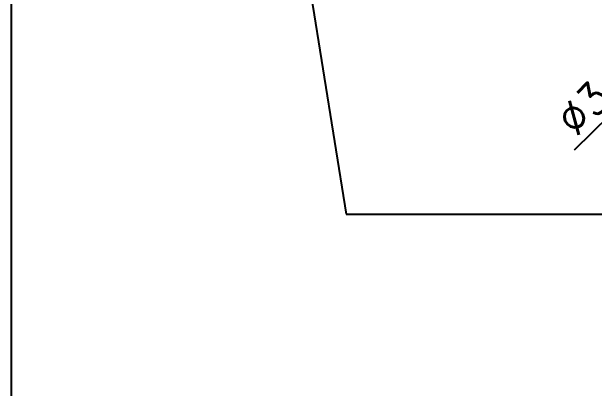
# Model space of a CAD drawing. Header units: millimetres. Extents: x 0 to 508, y 0 to 159.
# Drawn here: x 0 to 56.7, y 54.8 to 91.5 of the extents above; entities that cross this region are included whole.
import ezdxf
from ezdxf import colors
from ezdxf.entities.mleader import LeaderData, LeaderLine
from ezdxf.math import Vec2, Vec3

# ---------------------------------------------------------------- set-up
doc = ezdxf.new("R2010")
doc.units = ezdxf.units.MM
doc.header["$LTSCALE"] = 0.5
doc.styles.add('STYLE2', font='')
doc.styles.add('USER2', font='SIMPLEX.SHX')
doc.styles.get('STYLE2').set_extended_font_data('Gulim')
doc.dimstyles.new('BASE120', dxfattribs={"dimscale": 1.2, "dimtxt": 2.5, "dimasz": 2.5, "dimexe": 0.7, "dimexo": 1.5, "dimtad": 1, "dimzin": 1, "dimdsep": 46, "dimtxsty": 'USER2', "dimcen": 0, "dimclrd": 6, "dimclre": 6, "dimclrt": 3, "dimadec": 0, "dimazin": 0, "dimtfac": 1, "dimtofl": 0, "dimtmove": 0, "dimatfit": 3, "dimfxl": 1, "dimtolj": 1, "dimtzin": 0, "dimlwe": -1, "dimarcsym": 0})

# ---------------------------------------------------------------- blocks, each defined once
blk = doc.blocks.new('*D58')
at = {"color": 6, "lineweight": -2}
blk.add_line((54.756, 78.053), (75.506, 98.627), dxfattribs=at)
at = {"color": 6}
blk.add_solid([(75.154, 98.982), (75.858, 98.272), (77.637, 100.74)], dxfattribs=at)
at = {"layer": 'Defpoints', "color": 0}
for p in [(80.122, 103.204), (77.637, 100.74)]:
    blk.add_point(p, dxfattribs=at)
at = {"color": 3, "insert": (57.914, 84.353), "char_height": 3, "attachment_point": 5, "rotation": 44.7562, "style": 'USER2'}
blk.add_mtext('\\A1;∅3.50', dxfattribs=at)

msp = doc.modelspace()

# ---------------------------------------------------------------- linework, layer by layer
at = {"color": 6}
msp.add_lwpolyline([(0, 158.814), (253.935, 158.814), (253.935, 0), (0, 0)], close=True, dxfattribs=at)

# ---------------------------------------------------------------- dimensions: what is measured, and where the dimension line sits
dim = msp.add_diameter_dim_2p(p1=(80.122, 103.204), p2=(77.637, 100.74), dimstyle='BASE120')
dim.commit()
dim.dimension.update_dxf_attribs({"geometry": '*D58', "text_midpoint": (59.498, 82.755), "dimtype": 163})

# ---------------------------------------------------------------- leaders
ml = msp.add_multileader_mtext('Standard')
ml.set_content('^I^IM2.5 Hinge assemble', color=2, style='STYLE2')
ml.set_leader_properties(color=1)
ml.build(insert=Vec2(0, 0))
ml.multileader.update_dxf_attribs({"text_left_attachment_type": 5, "text_right_attachment_type": 6, "dogleg_length": 2.5, "arrow_head_size": 3, "scale": 1.2})
ctx = ml.context
ctx.base_point, ctx.scale, ctx.char_height, ctx.arrow_head_size, ctx.landing_gap_size, ctx.plane_origin = Vec3(35.551, 71.777), 1.2, 3, 3, 0.6, Vec3(27.859, 100.672)
ctx.left_attachment, ctx.right_attachment = 5, 6
notes = []
notes.append((ctx, [(0, (1, 1, 0), (32.551, 71.777), (1, 0), 3, [(0, [(27.859, 100.972)], 0, [])])]))
ctx.mtext.insert, ctx.mtext.flow_direction = Vec3(36.151, 75.385), 5
for ctx, leaders in notes:
    for number, flags, end, landing, length, lines in leaders:
        leader = LeaderData()
        leader.index, (leader.has_last_leader_line, leader.has_dogleg_vector, leader.attachment_direction) = number, flags
        leader.last_leader_point, leader.dogleg_vector, leader.dogleg_length = Vec3(end), Vec3(landing), length
        for number, points, colour, breaks in lines:
            line = LeaderLine()
            line.index, line.vertices, line.color, line.breaks = number, Vec3.list(points), colors.encode_raw_color(colour), breaks
            leader.lines.append(line)
        ctx.leaders.append(leader)

doc.saveas('drawing.dxf')
